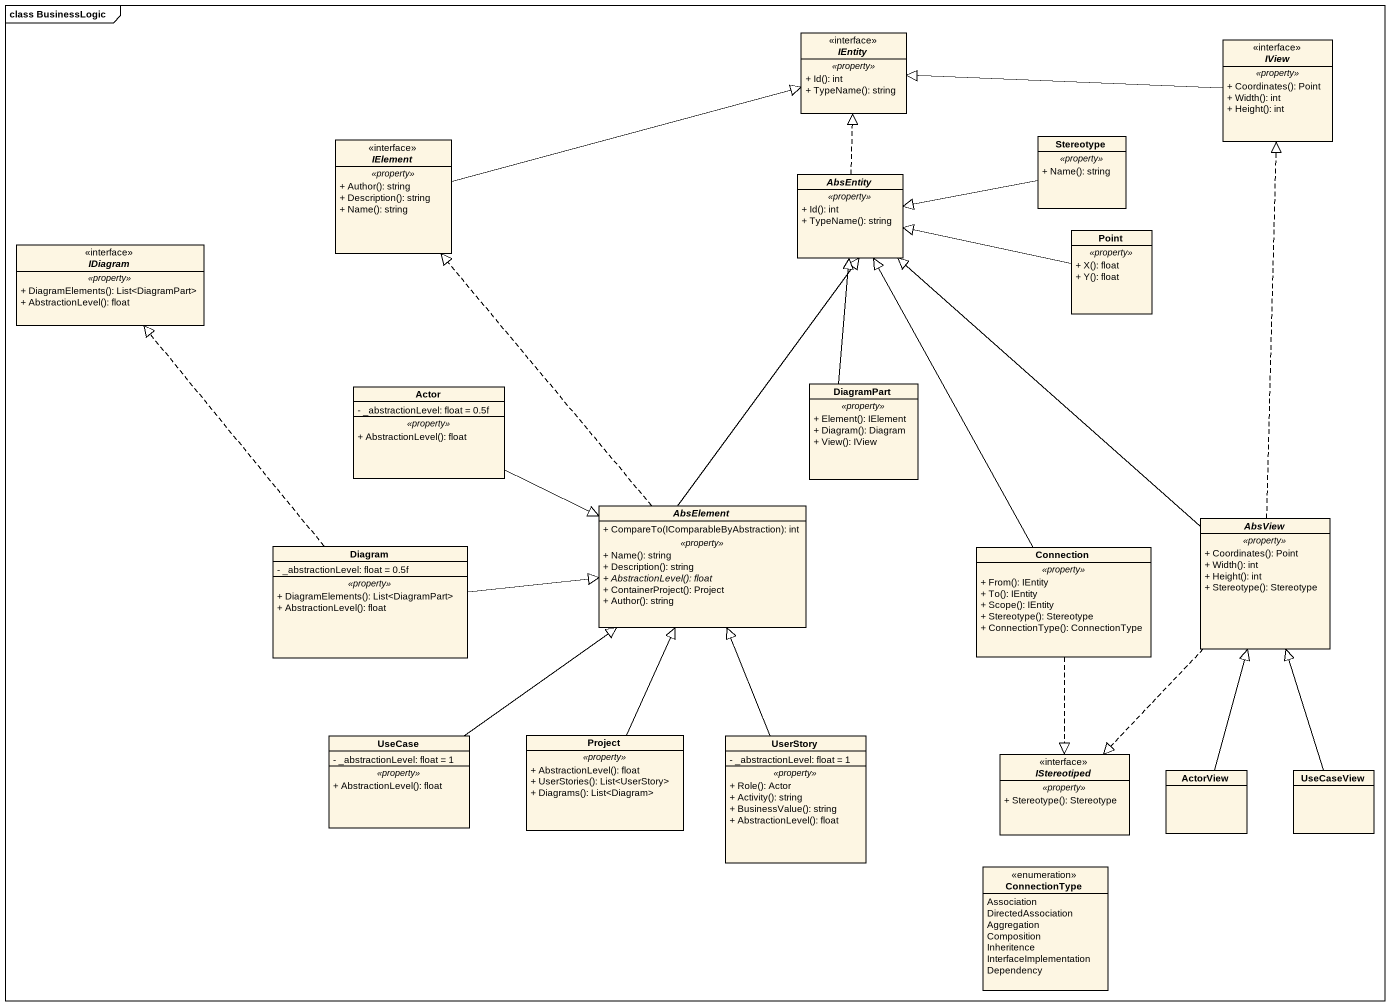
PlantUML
@startuml
mainframe class BusinessLogic
hide circle
hide empty members
skinparam classAttributeIconSize 0
interface IEntity <<interface>> {
  .. <<property>> ..
  + Id(): int
  + TypeName(): string
}
interface IView <<interface>> {
  .. <<property>> ..
  + Coordinates(): Point
  + Width(): int
  + Height(): int
}
interface IElement <<interface>> {
  .. <<property>> ..
  + Author(): string
  + Description(): string
  + Name(): string
}
class "Stereotype" as Stereotype_ {
  .. <<property>> ..
  + Name(): string
}
abstract class AbsEntity {
  .. <<property>> ..
  + Id(): int
  + TypeName(): string
}
interface IDiagram <<interface>> {
  .. <<property>> ..
  + DiagramElements(): List<DiagramPart>
  + AbstractionLevel(): float
}
class Point {
  .. <<property>> ..
  + X(): float
  + Y(): float
}
class "Actor" as Actor_ {
  - _abstractionLevel: float = 0.5f
  .. <<property>> ..
  + AbstractionLevel(): float
}
class DiagramPart {
  .. <<property>> ..
  + Element(): IElement
  + Diagram(): Diagram
  + View(): IView
}
abstract class AbsElement {
  + CompareTo(IComparableByAbstraction): int
  .. <<property>> ..
  + Name(): string
  + Description(): string
  {abstract} + AbstractionLevel(): float
  + ContainerProject(): Project
  + Author(): string
}
abstract class AbsView {
  .. <<property>> ..
  + Coordinates(): Point
  + Width(): int
  + Height(): int
  + Stereotype(): Stereotype
}
class Diagram {
  - _abstractionLevel: float = 0.5f
  .. <<property>> ..
  + DiagramElements(): List<DiagramPart>
  + AbstractionLevel(): float
}
class Connection {
  .. <<property>> ..
  + From(): IEntity
  + To(): IEntity
  + Scope(): IEntity
  + Stereotype(): Stereotype
  + ConnectionType(): ConnectionType
}
class "UseCase" as UseCase_ {
  - _abstractionLevel: float = 1
  .. <<property>> ..
  + AbstractionLevel(): float
}
class Project {
  .. <<property>> ..
  + AbstractionLevel(): float
  + UserStories(): List<UserStory>
  + Diagrams(): List<Diagram>
}
class UserStory {
  - _abstractionLevel: float = 1
  .. <<property>> ..
  + Role(): Actor
  + Activity(): string
  + BusinessValue(): string
  + AbstractionLevel(): float
}
interface IStereotiped <<interface>> {
  .. <<property>> ..
  + Stereotype(): Stereotype
}
class ActorView
class UseCaseView
enum ConnectionType {
  Association
  DirectedAssociation
  Aggregation
  Composition
  Inheritence
  InterfaceImplementation
  Dependency
}
IView -left-|> IEntity
IElement -right-|> IEntity
Stereotype_ -left-|> AbsEntity
AbsEntity .up.|> IEntity
Point -left-|> AbsEntity
Actor_ -right-|> AbsElement
DiagramPart -up-|> AbsEntity
AbsElement .up.|> IElement
AbsElement -up-|> AbsEntity
AbsView .up.|> IView
AbsView -up-|> AbsEntity
AbsView ..|> IStereotiped
Diagram .up.|> IDiagram
Diagram -right-|> AbsElement
Connection -up-|> AbsEntity
Connection ..|> IStereotiped
UseCase_ -up-|> AbsElement
Project -up-|> AbsElement
UserStory -up-|> AbsElement
ActorView -up-|> AbsView
UseCaseView -up-|> AbsView
@enduml
